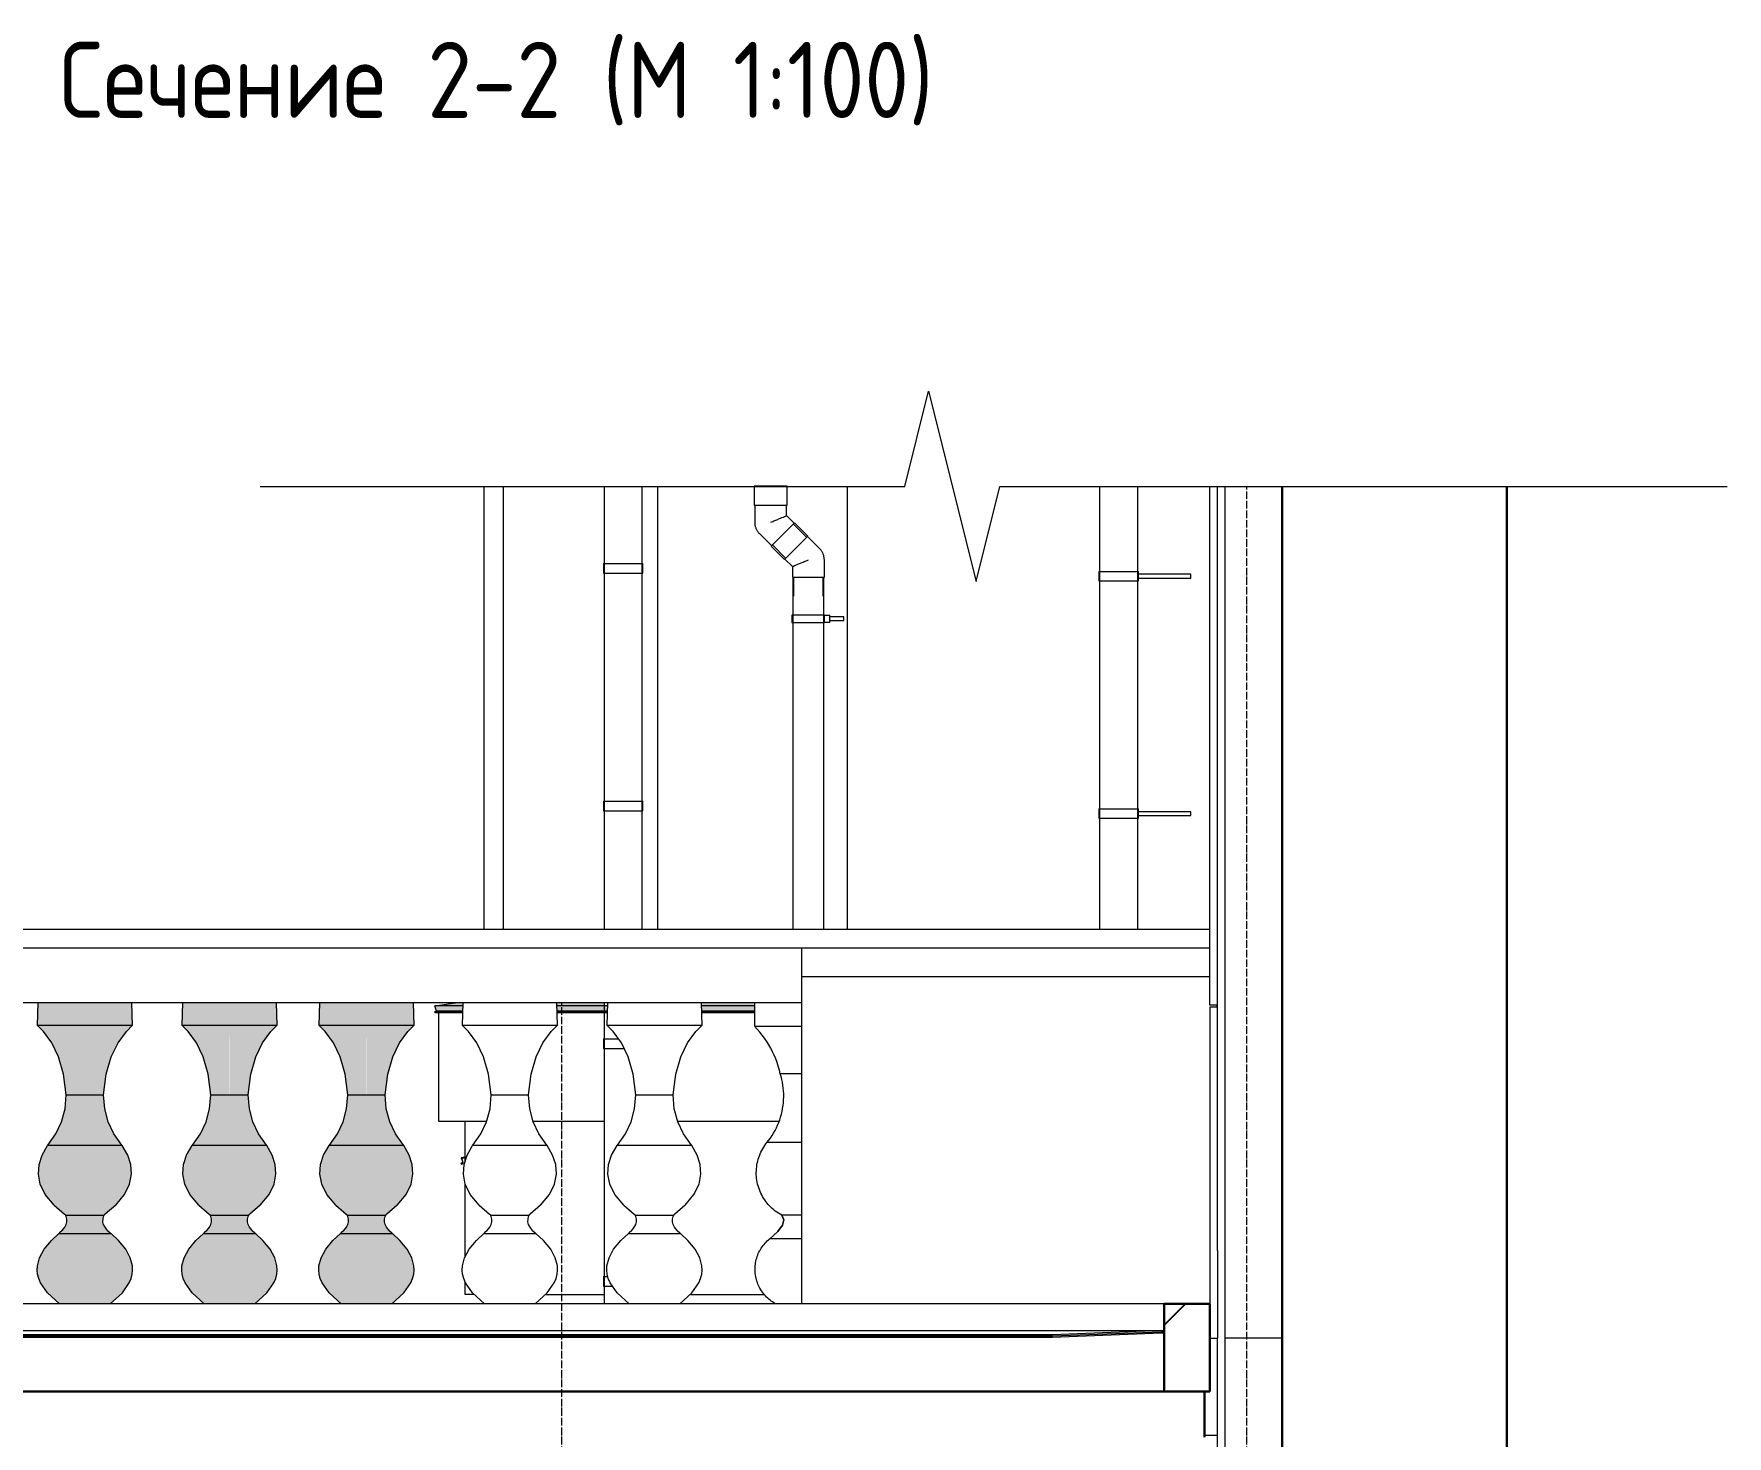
# Model space of a CAD drawing. Header units: millimetres. Extents: x 504091 to 2165846, y 135022 to 442887.
# Drawn here: x 1057729 to 1062179, y 319474 to 323159 of the extents above; entities that cross this region are included whole.
import ezdxf

# ---------------------------------------------------------------- set-up
doc = ezdxf.new("R2010")
doc.units = ezdxf.units.MM
doc.linetypes.add('ADSK_Линия сетки', pattern=[25, 20, -2.5, 0, -2.5])
doc.linetypes.add('осеваяX2', pattern=[4, 2.5, -0.5, 0.5, -0.5])
for name, color, linetype, lineweight in [('+АР_Вспомогательная', 7, 'Continuous', 9), ('Аннотация', 7, 'Continuous', 9), ('Крыша', 7, 'Continuous', 9), ('Обобщенные модели', 7, 'Continuous', 18), ('Ограждение', 7, 'Continuous', 18), ('Оси', 165, 'осеваяX2', 13), ('Перекрытие', 7, 'Continuous', 18), ('Стены внутренние', 7, 'Continuous', 18), ('Стены наружные', 7, 'Continuous', 18), ('Стены несущие', 7, 'Continuous', 30), ('Стены отделка', 7, 'Continuous', 30), ('Стены штриховка', 7, 'Continuous', 18)]:
    doc.layers.add(name, color=color, linetype=linetype, lineweight=lineweight)
doc.layers.add('Штриховка', color=252, linetype='Continuous')
doc.styles.add('GOST Common_6', font='GOST_Common.ttf', dxfattribs={"width": 0.9, "height": 200})

# ---------------------------------------------------------------- blocks, each defined once
blk = doc.blocks.new('Баляина_12 - Баляина_1-1040782-Разрез 2-2')
at = {"layer": 'Ограждение'}
for p, q in [((-264.8, 4780.9), (-266.7, 4722.4)), ((-16.5, 4722.4), (-18.3, 4780.9)), ((-266.7, 4722.4), (-141.6, 4722.4)), ((-141.6, 4722.4), (-16.5, 4722.4)), ((-190.3, 4539.1), (-141.6, 4539.1)), ((-141.6, 4539.1), (-92.8, 4539.1)), ((-239.1, 4407.3), (-141.6, 4407.3)), ((-141.6, 4407.3), (-44.1, 4407.3)), ((-192.2, 4223.1), (-141.6, 4223.1)), ((-141.6, 4223.1), (-91, 4223.1)), ((-210.2, 4174.7), (-141.6, 4174.7)), ((-141.6, 4174.7), (-72.9, 4174.7))]:
    blk.add_line(p, q, dxfattribs=at)
at = {"layer": 'Ограждение', "flags": 128}
for points in [[(-190.3, 4539.1), (-197.7, 4593.8), (-210.8, 4638.9), (-228.6, 4675.9), (-250.5, 4706.1), (-266.7, 4722.4)], [(-92.8, 4539.1), (-85.4, 4593.8), (-72.3, 4638.9), (-54.5, 4675.9), (-32.6, 4706.1), (-16.5, 4722.4)], [(-239.1, 4407.3), (-217.7, 4437), (-202.8, 4468.8), (-193.7, 4503), (-190.3, 4539.1)], [(-44.1, 4407.3), (-65.5, 4437), (-80.4, 4468.8), (-89.4, 4503), (-92.8, 4539.1)], [(-222.5, 4249.5), (-245.5, 4277.8), (-258.7, 4305), (-263.8, 4331.1), (-262, 4356.1), (-254.1, 4381), (-239.6, 4406.5), (-239.1, 4407.3)], [(-60.7, 4249.5), (-37.7, 4277.8), (-24.4, 4305), (-19.4, 4331.1), (-21.1, 4356.1), (-29.1, 4381), (-43.5, 4406.5), (-44.1, 4407.3)], [(-222.5, 4249.5), (-195, 4225.7), (-193.4, 4224.5), (-192.7, 4223.8), (-192.3, 4223.4), (-192.2, 4223.1)], [(-60.7, 4249.5), (-88.2, 4225.7), (-89.7, 4224.5), (-90.5, 4223.8), (-90.8, 4223.4), (-91, 4223.1)], [(-201.4, 4182.9), (-208.4, 4176.4), (-210.2, 4174.7)], [(-201.4, 4182.9), (-194.5, 4191.4), (-190.8, 4198.9), (-189.2, 4205.9), (-189.2, 4212.8), (-190.9, 4219.8), (-192.2, 4223.1)], [(-81.7, 4182.9), (-88.6, 4191.4), (-92.3, 4198.9), (-94, 4205.9), (-93.9, 4212.8), (-92.3, 4219.8), (-91, 4223.1)], [(-81.7, 4182.9), (-74.8, 4176.4), (-72.9, 4174.7)], [(-208.4, 3990), (-240, 4018.7), (-258.2, 4045.1), (-262.9, 4056.7), (-265.8, 4067.9), (-266.9, 4078.9), (-266.4, 4089.7), (-260.8, 4111.3), (-248.8, 4133.4), (-229.6, 4156.7), (-210.2, 4174.7)], [(-74.8, 3990), (-43.2, 4018.7), (-25, 4045.1), (-20.2, 4056.7), (-17.3, 4067.9), (-16.2, 4078.9), (-16.7, 4089.7), (-22.4, 4111.3), (-34.3, 4133.4), (-53.6, 4156.7), (-72.9, 4174.7)]]:
    blk.add_lwpolyline(points, dxfattribs=at)
blk = doc.blocks.new('Баляина_13 - Баляина_1-1040801-Разрез 2-2')
at = {"layer": 'Ограждение'}
for p, q in [((115.2, 4780.9), (113.3, 4722.4)), ((363.5, 4722.4), (361.7, 4780.9)), ((113.3, 4722.4), (238.4, 4722.4)), ((238.4, 4722.4), (363.5, 4722.4)), ((189.7, 4539.1), (238.4, 4539.1)), ((238.4, 4539.1), (287.2, 4539.1)), ((140.9, 4407.3), (238.4, 4407.3)), ((238.4, 4407.3), (335.9, 4407.3)), ((187.8, 4223.1), (238.4, 4223.1)), ((238.4, 4223.1), (289, 4223.1)), ((169.8, 4174.7), (238.4, 4174.7)), ((238.4, 4174.7), (307.1, 4174.7))]:
    blk.add_line(p, q, dxfattribs=at)
at = {"layer": 'Ограждение', "flags": 128}
for points in [[(189.7, 4539.1), (182.3, 4593.8), (169.2, 4638.9), (151.4, 4675.9), (129.5, 4706.1), (113.3, 4722.4)], [(287.2, 4539.1), (294.6, 4593.8), (307.7, 4638.9), (325.5, 4675.9), (347.4, 4706.1), (363.5, 4722.4)], [(140.9, 4407.3), (162.3, 4437), (177.2, 4468.8), (186.3, 4503), (189.7, 4539.1)], [(335.9, 4407.3), (314.5, 4437), (299.6, 4468.8), (290.6, 4503), (287.2, 4539.1)], [(157.5, 4249.5), (134.5, 4277.8), (121.3, 4305), (116.2, 4331.1), (118, 4356.1), (125.9, 4381), (140.4, 4406.5), (140.9, 4407.3)], [(319.3, 4249.5), (342.3, 4277.8), (355.6, 4305), (360.6, 4331.1), (358.9, 4356.1), (350.9, 4381), (336.5, 4406.5), (335.9, 4407.3)], [(157.5, 4249.5), (185, 4225.7), (186.6, 4224.5), (187.3, 4223.8), (187.7, 4223.4), (187.8, 4223.1)], [(319.3, 4249.5), (291.8, 4225.7), (290.3, 4224.5), (289.5, 4223.8), (289.2, 4223.4), (289, 4223.1)], [(178.6, 4182.9), (171.6, 4176.4), (169.8, 4174.7)], [(178.6, 4182.9), (185.5, 4191.4), (189.2, 4198.9), (190.8, 4205.9), (190.8, 4212.8), (189.1, 4219.8), (187.8, 4223.1)], [(298.3, 4182.9), (291.4, 4191.4), (287.7, 4198.9), (286, 4205.9), (286.1, 4212.8), (287.7, 4219.8), (289, 4223.1)], [(298.3, 4182.9), (305.2, 4176.4), (307.1, 4174.7)], [(171.6, 3990), (140, 4018.7), (121.8, 4045.1), (117.1, 4056.7), (114.2, 4067.9), (113.1, 4078.9), (113.6, 4089.7), (119.2, 4111.3), (131.2, 4133.4), (150.4, 4156.7), (169.8, 4174.7)], [(305.2, 3990), (336.8, 4018.7), (355, 4045.1), (359.8, 4056.7), (362.7, 4067.9), (363.8, 4078.9), (363.3, 4089.7), (357.6, 4111.3), (345.7, 4133.4), (326.4, 4156.7), (307.1, 4174.7)]]:
    blk.add_lwpolyline(points, dxfattribs=at)
blk = doc.blocks.new('Балясина_1_10 - Балясина_1_2-1040828-Разрез 2-2')
at = {"layer": 'Ограждение'}
for p, q in [((500.9, 4780.9), (500.9, 4720.1)), ((500.9, 4720.1), (624.7, 4720.1)), ((624.7, 4594.5), (569.1, 4594.5)), ((624.7, 4413.7), (533.7, 4413.7)), ((624.7, 4223.1), (572.9, 4223.1)), ((624.7, 4161.4), (541.8, 4161.4))]:
    blk.add_line(p, q, dxfattribs=at)
at = {"layer": 'Ограждение', "flags": 128}
for points in [[(569.1, 4594.5), (566.7, 4604.6), (563.9, 4614.5), (560.7, 4624.2), (557.1, 4633.9), (553.1, 4643.4), (548.8, 4652.7), (544, 4661.9), (539, 4670.8), (533.5, 4679.6), (527.7, 4688.1), (521.6, 4696.4), (515.2, 4704.4), (508.4, 4712.2), (501.3, 4719.6), (500.9, 4720.1)], [(533.7, 4413.7), (538.5, 4419.7), (543.1, 4425.9), (547.4, 4432.3), (551.4, 4438.9), (555.2, 4445.6), (558.7, 4452.5), (561.9, 4459.4), (564.9, 4466.6), (567.5, 4473.8), (569.9, 4481.1), (572, 4488.5), (573.7, 4496), (575.2, 4503.6), (576.4, 4511.2), (577.2, 4518.9), (577.8, 4526.5), (578, 4534.2), (578, 4541.9), (577.6, 4549.6), (576.9, 4557.3), (576, 4564.9), (574.7, 4572.5), (573.1, 4580.1), (571.2, 4587.5), (569.1, 4594.5)], [(572.9, 4223.1), (568.4, 4225.6), (564.1, 4228.3), (559.9, 4231.1), (555.8, 4234.1), (551.9, 4237.2), (548, 4240.5), (544.3, 4244), (540.8, 4247.6), (537.4, 4251.4), (534.1, 4255.2), (531, 4259.2), (528.1, 4263.4), (525.3, 4267.6), (522.7, 4271.9), (520.3, 4276.4), (518, 4280.9), (516, 4285.6), (514.1, 4290.3), (512.4, 4295), (510.9, 4299.9), (509.6, 4304.8), (508.5, 4309.7), (507.6, 4314.7), (506.9, 4319.7), (506.4, 4324.8), (506.1, 4329.8), (506.1, 4334.9), (506.2, 4339.9), (506.5, 4345), (507, 4350), (507.7, 4355.1), (508.6, 4360), (509.7, 4365), (511, 4369.9), (512.5, 4374.7), (514.2, 4379.5), (516.1, 4384.2), (518.2, 4388.8), (520.4, 4393.3), (522.9, 4397.8), (525.5, 4402.1), (528.3, 4406.4), (531.2, 4410.5), (533.7, 4413.7)], [(541.8, 4161.4), (562.9, 4180.3), (575.2, 4196.9), (578.5, 4211.2), (572.9, 4223.1)], [(572.9, 4223.1), (578.5, 4211.2), (575.2, 4196.9), (562.9, 4180.3), (541.8, 4161.4)], [(557.4, 3990), (555.9, 3990.8), (552.3, 3992.9), (548.9, 3995), (545.5, 3997.4), (542.2, 3999.8), (539, 4002.4), (535.9, 4005.2), (533, 4008), (530.1, 4011), (527.4, 4014), (524.8, 4017.2), (522.3, 4020.5), (519.9, 4023.9), (517.7, 4027.3), (515.7, 4030.9), (513.7, 4034.5), (512, 4038.2), (510.3, 4042), (508.9, 4045.8), (507.5, 4049.7), (506.4, 4053.7), (505.4, 4057.6), (504.5, 4061.7), (503.8, 4065.7), (503.3, 4069.8), (503, 4073.9), (502.8, 4078), (502.7, 4082.1), (502.9, 4086.2), (503.2, 4090.3), (503.6, 4094.4), (504.2, 4098.5), (505, 4102.5), (506, 4106.5), (507.1, 4110.5), (508.4, 4114.4), (509.8, 4118.2), (511.3, 4122), (513.1, 4125.8), (514.9, 4129.4), (517, 4133), (519.1, 4136.5), (521.4, 4139.9), (523.8, 4143.2), (526.4, 4146.4), (529.1, 4149.5), (531.9, 4152.5), (534.8, 4155.4), (537.9, 4158.2), (541, 4160.8), (541.8, 4161.4)]]:
    blk.add_lwpolyline(points, dxfattribs=at)
blk = doc.blocks.new('Ограждение - Ограждение-2756656-Разрез 2-2')
at = {"layer": 'Ограждение', "true_color": 0x373f43}
h = blk.add_hatch(color=149, dxfattribs=at)
h.paths.add_polyline_path([(-338.5, 4773.1), (-265.1, 4773.1), (-264.8, 4780.9), (-284.8, 4780.9), (-337.2, 4773.3)])
h.paths.add_polyline_path([(-15.6, 4773.1), (112.8, 4773.8), (107.8, 4775.5), (106.1, 4777.4), (106.1, 4780.9), (-18.3, 4780.9), (-18.1, 4773.1), (-16.5, 4773.1)])
h.paths.add_polyline_path([(500.9, 4773.1), (500.9, 4780.9), (361.7, 4780.9), (361.9, 4773.1), (425.3, 4773.1)])
h = blk.add_hatch(color=149, dxfattribs=at)
h.paths.add_polyline_path([(94.6, 4759.2), (113.3, 4759.5), (114.9, 4770), (114.9, 4773.1), (-18.1, 4773.1), (-17.7, 4759.2), (-15.6, 4759.2)])
h.paths.add_polyline_path([(-334.5, 4759.2), (-265.5, 4759.2), (-265.1, 4773.1), (-338.3, 4772.3), (-337.2, 4768.6)])
h.paths.add_polyline_path([(500.9, 4759.2), (500.9, 4773.1), (361.9, 4773.1), (362.3, 4759.2), (425.3, 4759.2)])
h = blk.add_hatch(color=149, dxfattribs=at)
h.paths.add_polyline_path([(94.6, 4757.7), (114.5, 4758.6), (111.3, 4759.2), (-17.7, 4759.2), (-16.5, 4757.7), (-15.6, 4757.7)])
h.paths.add_polyline_path([(500.9, 4757.7), (500.9, 4759.2), (362.3, 4759.2), (363.5, 4757.7), (425.3, 4757.7)])
h.paths.add_polyline_path([(-338.5, 4757.7), (-265.5, 4757.7), (-265.5, 4759.2), (-337.4, 4758.2), (-338.7, 4757.7)])
h = blk.add_hatch(color=149, dxfattribs=at)
h.paths.add_polyline_path([(106.1, 4754.5), (114.4, 4754.5), (113.3, 4757.7), (-17.6, 4757.7), (-16.5, 4754.5), (94.6, 4754.5)])
h.paths.add_polyline_path([(500.9, 4754.5), (500.9, 4757.7), (362.4, 4757.7), (363.5, 4754.5), (425.3, 4754.5)])
h.paths.add_polyline_path([(-337.5, 4754.5), (-265.6, 4754.5), (-266.7, 4757.7), (-338.5, 4757.1)])
at = {"layer": 'Ограждение'}
for p, q in [((-338.5, 4773.1), (-284.8, 4780.9)), ((-334.5, 4759.2), (-338.5, 4773.1)), ((-265.1, 4773.1), (-338.5, 4773.1)), ((114.9, 4773.1), (-18.1, 4773.1)), ((500.9, 4773.1), (361.9, 4773.1)), ((-338.7, 4757.7), (-334.5, 4759.2)), ((-337.5, 4754.5), (-338.7, 4757.7)), ((-265.5, 4757.7), (-338.7, 4757.7)), ((-265.6, 4754.5), (-337.5, 4754.5)), ((-265.5, 4759.2), (-334.5, 4759.2)), ((113.3, 4759.2), (-17.7, 4759.2)), ((114.5, 4757.7), (-17.6, 4757.7)), ((114.4, 4754.5), (-17.5, 4754.5)), ((500.9, 4759.2), (362.3, 4759.2)), ((500.9, 4757.7), (362.4, 4757.7)), ((500.9, 4754.5), (362.5, 4754.5))]:
    blk.add_line(p, q, dxfattribs=at)
blk = doc.blocks.new('Ограждение - Ограждение-4653709-Разрез 2-2')
at = {"layer": 'Ограждение', "true_color": 0x373f43}
blk.add_hatch(color=149, dxfattribs=at).paths.add_polyline_path([(-263.9, 4360.8), (-268.1, 4373.2), (-269.2, 4373.2), (-265.1, 4361.4)])
at = {"layer": 'Ограждение'}
for p, q in [((-258.9, 4375.8), (-269.4, 4373.9)), ((-269.4, 4373.9), (-265.1, 4361.4)), ((-269.4, 4359.9), (-265.1, 4361.4)), ((-265.1, 4361.4), (-269.4, 4359.9)), ((-263.9, 4360.8), (-268.2, 4359.3)), ((-268.2, 4359.3), (-263.9, 4360.8)), ((-268.1, 4373.2), (-258.9, 4374.8)), ((-263.9, 4360.8), (-268.1, 4373.2)), ((-268.4, 4357.1), (-269.4, 4359.9)), ((-269.4, 4359.9), (-268.4, 4357.1)), ((-265.6, 4358.1), (-268.4, 4357.1)), ((-268.4, 4357.1), (-265.6, 4358.1)), ((-268.2, 4359.3), (-267.8, 4358.3)), ((-267.8, 4358.3), (-268.2, 4359.3)), ((-267.8, 4358.3), (-265.9, 4359)), ((-265.9, 4359), (-267.8, 4358.3)), ((-265.9, 4359), (-265.6, 4358.1)), ((-265.6, 4358.1), (-265.9, 4359))]:
    blk.add_line(p, q, dxfattribs=at)
blk = doc.blocks.new('TN_ПВС 125-82_Водосточная труба - TN_ПВС 125-82_Водосточная труба-7278533-Разрез 2-2')
at = {"layer": 'Обобщенные модели'}
for p, q in [((601.7, 5900), (601.7, 4975)), ((683.9, 4975), (683.9, 5900))]:
    blk.add_line(p, q, dxfattribs=at)
blk = doc.blocks.new('_ Хомут универсальный - _ Хомут универсальный-2851609-Разрез 2-2')
at = {"layer": 'Обобщенные модели'}
for p, q in [((599.6, 5800), (599.6, 5781)), ((685, 5800), (599.7, 5800)), ((685, 5800), (699.6, 5800)), ((685, 5781), (685, 5800)), ((699.6, 5781), (699.6, 5800)), ((736.1, 5795.5), (699.6, 5795.5)), ((699.6, 5785.5), (736.1, 5785.5)), ((736.1, 5790.5), (736.1, 5795.5)), ((736.1, 5785.5), (736.1, 5790.5)), ((599.7, 5781), (685, 5781)), ((699.6, 5781), (685, 5781))]:
    blk.add_line(p, q, dxfattribs=at)
blk = doc.blocks.new('_ Колено трубы 135 - _ Колено трубы 135-2851610-Разрез 2-2')
at = {"layer": 'Обобщенные модели'}
for p, q in [((606.3, 6042.9), (544.9, 5981.5)), ((580.3, 5946.1), (641.6, 6007.5)), ((641.6, 6007.5), (606.3, 6042.9)), ((544.9, 5981.5), (580.3, 5946.1)), ((672.5, 5974.7), (640.6, 6006.5)), ((581.2, 5947.1), (600.8, 5927.6)), ((600.8, 5927.6), (600.8, 5900)), ((684.8, 5900), (684.8, 5945)), ((600.8, 5900), (642.8, 5900)), ((604, 5900), (604, 5849.7)), ((642.8, 5900), (684.8, 5900)), ((681.6, 5849.7), (681.6, 5900))]:
    blk.add_line(p, q, dxfattribs=at)
at = {"layer": 'Обобщенные модели', "flags": 128}
blk.add_lwpolyline([(684.8, 5945), (684.7, 5946.7), (684.6, 5948.4), (684.5, 5950), (684.2, 5951.7), (683.9, 5953.3), (683.6, 5955), (683.1, 5956.6), (682.6, 5958.2), (682.1, 5959.8), (681.4, 5961.4), (680.8, 5962.9), (680, 5964.4), (679.2, 5965.9), (678.3, 5967.3), (677.4, 5968.7), (676.5, 5970.1), (675.4, 5971.4), (674.3, 5972.7), (673.2, 5973.9), (672.5, 5974.7)], dxfattribs=at)
at = {"layer": 'Обобщенные модели'}
blk.add_open_spline([(600.8, 5927.6), (600.8, 5927.6), (601.7, 5928), (606, 5929.8), (611.6, 5932.1), (617.1, 5934.4), (623.2, 5936.9), (631.8, 5940.4), (639.1, 5943.5), (642.8, 5945)], degree=3, knots=[0.5, 0.5, 0.5, 0.5, 0.5833333, 0.6666667, 0.75, 0.7916667, 0.8333333, 0.9166667, 1, 1, 1, 1], dxfattribs=at)
blk = doc.blocks.new('_ Колено трубы 135 - _ Колено трубы 135-V294-Разрез 2-2')
at = {"layer": 'Обобщенные модели'}
for p, q in [((500.4, 6139), (500.4, 6089)), ((587.2, 6139), (500.4, 6139)), ((587.2, 6089), (587.2, 6139)), ((500.4, 6089), (587.2, 6089)), ((501.8, 6089), (501.8, 6044)), ((585.8, 6061.4), (585.8, 6089)), ((605.3, 6041.9), (585.8, 6061.4)), ((514.1, 6014.3), (545.9, 5982.5)), ((638.6, 6004.1), (603, 6039.6)), ((548.2, 5984.7), (583.7, 5949.2))]:
    blk.add_line(p, q, dxfattribs=at)
at = {"layer": 'Обобщенные модели', "flags": 128}
blk.add_lwpolyline([(501.8, 6044), (501.8, 6042.3), (501.9, 6040.6), (502.1, 6039), (502.3, 6037.3), (502.6, 6035.7), (503, 6034), (503.4, 6032.4), (503.9, 6030.8), (504.5, 6029.2), (505.1, 6027.6), (505.8, 6026.1), (506.5, 6024.6), (507.3, 6023.1), (508.2, 6021.7), (509.1, 6020.3), (510.1, 6018.9), (511.1, 6017.6), (512.2, 6016.3), (513.3, 6015.1), (514.1, 6014.3)], dxfattribs=at)
at = {"layer": 'Обобщенные модели'}
blk.add_open_spline([(543.8, 6044), (547.4, 6045.5), (554.8, 6048.5), (563.3, 6052.1), (569.4, 6054.6), (574.9, 6056.9), (580.6, 6059.2), (584.8, 6061), (585.8, 6061.4), (585.8, 6061.4)], degree=3, knots=[0, 0, 0, 0, 0.0833333, 0.1666667, 0.2083333, 0.25, 0.3333333, 0.4166667, 0.5, 0.5, 0.5, 0.5], dxfattribs=at)
blk = doc.blocks.new('Баляина_9 - Баляина_1-1040725-Разрез 2-2')
at = {"layer": 'Ограждение', "true_color": 0xfbfbf4}
for points in [[(-897.5, 4722.4), (-878.4, 4722.4), (-878.4, 4780.9), (-1001.6, 4780.9), (-1003.4, 4722.4), (-917, 4722.4)], [(-878.4, 4722.4), (-753.3, 4722.4), (-755.1, 4780.9), (-878.4, 4780.9)], [(-925.9, 4539.1), (-878.4, 4539.1), (-878.4, 4722.4), (-1003.4, 4722.4), (-965, 4675.5), (-955.6, 4657.7), (-940.4, 4617.7), (-931.2, 4576.6), (-926.2, 4541.5)], [(-857.2, 4539.1), (-830.8, 4539.1), (-822.1, 4592.6), (-814.6, 4622.6), (-799.9, 4660), (-789.3, 4679.9), (-753.3, 4722.4), (-878.4, 4722.4), (-877.9, 4539.1), (-857.4, 4539.1)], [(-793.9, 4407.3), (-782.3, 4407.3), (-800.7, 4434.8), (-818.6, 4473.9), (-826.4, 4502.7), (-830.8, 4539.1), (-878.4, 4539.1), (-878.4, 4407.3), (-799.4, 4407.3)], [(-912, 4223.1), (-878.4, 4223.1), (-878.4, 4407.3), (-974.5, 4407.1), (-995.4, 4367.8), (-1000.4, 4330.4), (-995, 4304.9), (-984.4, 4282.1), (-977.1, 4270.8), (-968.8, 4260.5), (-937.2, 4230), (-927.7, 4223.1), (-914.7, 4223.1)], [(-862.2, 4223.1), (-829, 4223.1), (-816.9, 4232.1), (-785.4, 4263), (-771.8, 4283), (-765.1, 4296.7), (-760.1, 4308.6), (-756.1, 4331.5), (-761.7, 4370.5), (-782.3, 4407.3), (-878.4, 4407.3), (-878.4, 4223.1), (-866.5, 4223.1)], [(-898.6, 4174.7), (-878.4, 4174.7), (-878.4, 4223.1), (-927.7, 4223.1), (-925.9, 4211.9), (-926.8, 4201), (-928.8, 4195.9), (-934.5, 4187.3), (-944.4, 4177), (-947, 4174.7), (-900.9, 4174.7)], [(-842.8, 4174.7), (-809.7, 4174.7), (-822.4, 4187.4), (-827.9, 4195.7), (-829.3, 4199.7), (-830.9, 4210), (-830.6, 4215.1), (-829, 4223.1), (-878.4, 4223.1), (-878.4, 4174.7), (-852, 4174.7)], [(-940.1, 3990), (-878.4, 3990), (-878.4, 4174.7), (-947, 4174.7), (-977.9, 4142.6), (-987, 4129.9), (-995.4, 4114.9), (-999, 4105.5), (-1003.6, 4084), (-1000.7, 4061.7), (-992.7, 4041.3), (-981.2, 4024.9), (-965.2, 4007), (-945.2, 3990), (-940.3, 3990)], [(-831, 3990), (-811.5, 3990), (-785.5, 4013.5), (-769.8, 4032), (-762.1, 4044.7), (-754.4, 4067.5), (-753.1, 4084.4), (-760.5, 4113.2), (-767.2, 4125.9), (-779, 4142.9), (-790.4, 4155.4), (-809.7, 4174.7), (-878.4, 4174.7), (-878.4, 3990), (-831.5, 3990)]]:
    blk.add_hatch(color=7, dxfattribs=at).paths.add_polyline_path(points)
h = blk.add_hatch(color=7, dxfattribs=at)
h.paths.add_polyline_path([(-904.8, 4407.3), (-878.4, 4407.3), (-878.4, 4539.1), (-925.9, 4539.1), (-931, 4499.3), (-939.6, 4468.6), (-960.6, 4427.5), (-974.4, 4407.3), (-911.7, 4407.3)])
h.paths.add_polyline_path([(-927.5, 4499.3), (-927.5, 4499.3), (-926.2, 4530.3)])
at = {"layer": 'Ограждение'}
for p, q in [((-1001.6, 4780.9), (-1003.4, 4722.4)), ((-753.3, 4722.4), (-755.1, 4780.9)), ((-1003.4, 4722.4), (-878.4, 4722.4)), ((-878.4, 4722.4), (-753.3, 4722.4)), ((-927.1, 4539.1), (-878.4, 4539.1)), ((-878.4, 4539.1), (-829.6, 4539.1)), ((-975.9, 4407.3), (-878.4, 4407.3)), ((-878.4, 4407.3), (-780.9, 4407.3)), ((-929, 4223.1), (-878.4, 4223.1)), ((-878.4, 4223.1), (-827.7, 4223.1)), ((-947, 4174.7), (-878.4, 4174.7)), ((-878.4, 4174.7), (-809.7, 4174.7))]:
    blk.add_line(p, q, dxfattribs=at)
at = {"layer": 'Ограждение', "flags": 128}
for points in [[(-927.1, 4539.1), (-934.5, 4593.8), (-947.6, 4638.9), (-965.4, 4675.9), (-987.3, 4706.1), (-1003.4, 4722.4)], [(-829.6, 4539.1), (-822.2, 4593.8), (-809.1, 4638.9), (-791.3, 4675.9), (-769.4, 4706.1), (-753.3, 4722.4)], [(-975.9, 4407.3), (-954.5, 4437), (-939.6, 4468.8), (-930.5, 4503), (-927.1, 4539.1)], [(-780.9, 4407.3), (-802.3, 4437), (-817.1, 4468.8), (-826.2, 4503), (-829.6, 4539.1)], [(-959.3, 4249.5), (-982.3, 4277.8), (-995.5, 4305), (-1000.6, 4331.1), (-998.8, 4356.1), (-990.9, 4381), (-976.4, 4406.5), (-975.9, 4407.3)], [(-797.4, 4249.5), (-774.4, 4277.8), (-761.2, 4305), (-756.2, 4331.1), (-757.9, 4356.1), (-765.8, 4381), (-780.3, 4406.5), (-780.9, 4407.3)], [(-959.3, 4249.5), (-931.8, 4225.7), (-930.2, 4224.5), (-929.4, 4223.8), (-929.1, 4223.4), (-929, 4223.1)], [(-797.4, 4249.5), (-824.9, 4225.7), (-826.5, 4224.5), (-827.3, 4223.8), (-827.6, 4223.4), (-827.7, 4223.1)], [(-938.2, 4182.9), (-945.1, 4176.4), (-947, 4174.7)], [(-938.2, 4182.9), (-931.3, 4191.4), (-927.6, 4198.9), (-926, 4205.9), (-926, 4212.8), (-927.6, 4219.8), (-929, 4223.1)], [(-818.5, 4182.9), (-825.4, 4191.4), (-829.1, 4198.9), (-830.8, 4205.9), (-830.7, 4212.8), (-829.1, 4219.8), (-827.7, 4223.1)], [(-818.5, 4182.9), (-811.6, 4176.4), (-809.7, 4174.7)], [(-945.2, 3990), (-976.8, 4018.7), (-994.9, 4045.1), (-999.7, 4056.7), (-1002.6, 4067.9), (-1003.7, 4078.9), (-1003.2, 4089.7), (-997.6, 4111.3), (-985.6, 4133.4), (-966.4, 4156.7), (-947, 4174.7)], [(-811.5, 3990), (-779.9, 4018.7), (-761.8, 4045.1), (-757, 4056.7), (-754.1, 4067.9), (-753, 4078.9), (-753.5, 4089.7), (-759.2, 4111.3), (-771.1, 4133.4), (-790.4, 4156.7), (-809.7, 4174.7)]]:
    blk.add_lwpolyline(points, dxfattribs=at)
blk = doc.blocks.new('Баляина_10 - Баляина_1-1040744-Разрез 2-2')
at = {"layer": 'Ограждение', "true_color": 0xfbfbf4}
for points in [[(-1297, 4722.4), (-1258.4, 4722.4), (-1258.4, 4780.9), (-1381.6, 4780.9), (-1383.4, 4722.4), (-1331.9, 4722.4)], [(-1228.2, 4722.4), (-1133.3, 4722.4), (-1135.1, 4780.9), (-1258.4, 4780.9), (-1258.4, 4722.4)], [(-1270.9, 4539.1), (-1258.4, 4539.1), (-1258.4, 4722.4), (-1383.4, 4722.4), (-1345, 4675.5), (-1335.6, 4657.7), (-1320.4, 4617.7), (-1311.2, 4576.6), (-1305.9, 4539.1), (-1277.1, 4539.1)], [(-1221.9, 4539.1), (-1210.8, 4539.1), (-1202.1, 4592.6), (-1194.6, 4622.6), (-1179.9, 4660), (-1169.3, 4679.9), (-1133.3, 4722.4), (-1258.4, 4722.4), (-1257.9, 4539.1), (-1222.5, 4539.1)], [(-1179.4, 4407.3), (-1162.3, 4407.3), (-1180.7, 4434.8), (-1198.6, 4473.9), (-1206.4, 4502.7), (-1210.8, 4539.1), (-1258.4, 4539.1), (-1258.4, 4407.3), (-1191.3, 4407.3)], [(-1289.1, 4223.1), (-1258.4, 4223.1), (-1258.4, 4407.3), (-1354.5, 4407.1), (-1375.4, 4367.8), (-1380.4, 4330.4), (-1375, 4304.9), (-1362.8, 4279.4), (-1357.1, 4270.8), (-1346.6, 4258.3), (-1317.2, 4230), (-1307.7, 4223.1), (-1294.7, 4223.1)], [(-1210.9, 4223.1), (-1207.9, 4223.9), (-1195.7, 4233.3), (-1164.7, 4264), (-1151.8, 4283), (-1145.1, 4296.7), (-1140.1, 4308.6), (-1136.1, 4331.5), (-1141.7, 4370.5), (-1162.3, 4407.3), (-1258.4, 4407.3), (-1258.4, 4223.1), (-1212.4, 4223.1)], [(-1290.6, 4174.7), (-1258.4, 4174.7), (-1258.4, 4223.1), (-1307.7, 4223.1), (-1305.9, 4211.9), (-1306.8, 4201), (-1308.8, 4195.9), (-1314.5, 4187.3), (-1324.4, 4177), (-1327, 4174.7), (-1292.3, 4174.7)], [(-1222.8, 4174.7), (-1189.7, 4174.7), (-1202.4, 4187.4), (-1207.9, 4195.7), (-1209, 4198.7), (-1210.6, 4205), (-1210.5, 4215.7), (-1209.8, 4223.1), (-1258.4, 4223.1), (-1258.4, 4174.7), (-1228.2, 4174.7)], [(-1283.7, 3990), (-1258.4, 3990), (-1258.4, 4174.7), (-1327, 4174.7), (-1357.9, 4142.6), (-1367, 4129.9), (-1375.4, 4114.9), (-1379, 4105.5), (-1383.6, 4084), (-1380.7, 4061.7), (-1372.7, 4041.3), (-1361.2, 4024.9), (-1345.2, 4007), (-1325.2, 3990), (-1284.2, 3990)], [(-1211, 3990), (-1191.5, 3990), (-1165.5, 4013.5), (-1149.8, 4032), (-1142.1, 4044.7), (-1134.4, 4067.5), (-1133.1, 4084.4), (-1140.5, 4113.2), (-1147.2, 4125.9), (-1159.2, 4143.1), (-1170.4, 4155.4), (-1189.7, 4174.7), (-1258.4, 4174.7), (-1258.4, 3990), (-1211.5, 3990)]]:
    blk.add_hatch(color=7, dxfattribs=at).paths.add_polyline_path(points)
h = blk.add_hatch(color=7, dxfattribs=at)
h.paths.add_polyline_path([(-1315.5, 4407.3), (-1258.4, 4407.3), (-1258.4, 4539.1), (-1305.9, 4539.1), (-1311, 4499.3), (-1319.6, 4468.6), (-1338.4, 4430.8), (-1354.4, 4407.3), (-1321, 4407.3)])
h.paths.add_polyline_path([(-1307.5, 4499.3), (-1307.5, 4499.3), (-1306.2, 4530.3)])
at = {"layer": 'Ограждение'}
for p, q in [((-1381.6, 4780.9), (-1383.4, 4722.4)), ((-1133.3, 4722.4), (-1135.1, 4780.9)), ((-1383.4, 4722.4), (-1258.4, 4722.4)), ((-1258.4, 4722.4), (-1133.3, 4722.4)), ((-1307.1, 4539.1), (-1258.4, 4539.1)), ((-1258.4, 4539.1), (-1209.6, 4539.1)), ((-1355.9, 4407.3), (-1258.4, 4407.3)), ((-1258.4, 4407.3), (-1160.9, 4407.3)), ((-1309, 4223.1), (-1258.4, 4223.1)), ((-1258.4, 4223.1), (-1207.7, 4223.1)), ((-1327, 4174.7), (-1258.4, 4174.7)), ((-1258.4, 4174.7), (-1189.7, 4174.7))]:
    blk.add_line(p, q, dxfattribs=at)
at = {"layer": 'Ограждение', "flags": 128}
for points in [[(-1307.1, 4539.1), (-1314.5, 4593.8), (-1327.6, 4638.9), (-1345.4, 4675.9), (-1367.3, 4706.1), (-1383.4, 4722.4)], [(-1209.6, 4539.1), (-1202.2, 4593.8), (-1189.1, 4638.9), (-1171.3, 4675.9), (-1149.4, 4706.1), (-1133.3, 4722.4)], [(-1355.9, 4407.3), (-1334.5, 4437), (-1319.6, 4468.8), (-1310.5, 4503), (-1307.1, 4539.1)], [(-1160.9, 4407.3), (-1182.3, 4437), (-1197.1, 4468.8), (-1206.2, 4503), (-1209.6, 4539.1)], [(-1339.3, 4249.5), (-1362.3, 4277.8), (-1375.5, 4305), (-1380.6, 4331.1), (-1378.8, 4356.1), (-1370.9, 4381), (-1356.4, 4406.5), (-1355.9, 4407.3)], [(-1177.4, 4249.5), (-1154.4, 4277.8), (-1141.2, 4305), (-1136.2, 4331.1), (-1137.9, 4356.1), (-1145.8, 4381), (-1160.3, 4406.5), (-1160.9, 4407.3)], [(-1339.3, 4249.5), (-1311.8, 4225.7), (-1310.2, 4224.5), (-1309.4, 4223.8), (-1309.1, 4223.4), (-1309, 4223.1)], [(-1177.4, 4249.5), (-1204.9, 4225.7), (-1206.5, 4224.5), (-1207.3, 4223.8), (-1207.6, 4223.4), (-1207.7, 4223.1)], [(-1318.2, 4182.9), (-1325.1, 4176.4), (-1327, 4174.7)], [(-1318.2, 4182.9), (-1311.3, 4191.4), (-1307.6, 4198.9), (-1306, 4205.9), (-1306, 4212.8), (-1307.6, 4219.8), (-1309, 4223.1)], [(-1198.5, 4182.9), (-1205.4, 4191.4), (-1209.1, 4198.9), (-1210.8, 4205.9), (-1210.7, 4212.8), (-1209.1, 4219.8), (-1207.7, 4223.1)], [(-1198.5, 4182.9), (-1191.6, 4176.4), (-1189.7, 4174.7)], [(-1325.2, 3990), (-1356.8, 4018.7), (-1374.9, 4045.1), (-1379.7, 4056.7), (-1382.6, 4067.9), (-1383.7, 4078.9), (-1383.2, 4089.7), (-1377.6, 4111.3), (-1365.6, 4133.4), (-1346.4, 4156.7), (-1327, 4174.7)], [(-1191.5, 3990), (-1159.9, 4018.7), (-1141.8, 4045.1), (-1137, 4056.7), (-1134.1, 4067.9), (-1133, 4078.9), (-1133.5, 4089.7), (-1139.2, 4111.3), (-1151.1, 4133.4), (-1170.4, 4156.7), (-1189.7, 4174.7)]]:
    blk.add_lwpolyline(points, dxfattribs=at)
blk = doc.blocks.new('Баляина_11 - Баляина_1-1040763-Разрез 2-2')
at = {"layer": 'Ограждение', "true_color": 0xfbfbf4}
for points in [[(-557, 4722.4), (-518.4, 4722.4), (-518.4, 4780.9), (-641.6, 4780.9), (-643.4, 4722.4), (-566.8, 4722.4)], [(-444.8, 4722.4), (-393.3, 4722.4), (-395.1, 4780.9), (-518.4, 4780.9), (-518.4, 4722.4), (-456.6, 4722.4)], [(-528.9, 4539.1), (-518.4, 4539.1), (-518.4, 4722.4), (-643.4, 4722.4), (-605, 4675.5), (-595.6, 4657.7), (-580.4, 4617.7), (-571.2, 4576.6), (-565.9, 4539.1), (-529.8, 4539.1)], [(-497.2, 4539.1), (-470.8, 4539.1), (-462.1, 4592.6), (-454.6, 4622.6), (-439.9, 4660), (-429.3, 4679.9), (-393.3, 4722.4), (-518.4, 4722.4), (-517.9, 4539.1), (-497.4, 4539.1)], [(-451.3, 4407.3), (-422.3, 4407.3), (-440.7, 4434.8), (-458.6, 4473.9), (-466.4, 4502.7), (-470.8, 4539.1), (-518.4, 4539.1), (-518.4, 4407.3), (-455.7, 4407.3)], [(-549.1, 4223.1), (-518.4, 4223.1), (-518.4, 4407.3), (-614.5, 4407.1), (-635.4, 4367.8), (-640.4, 4330.4), (-635, 4304.9), (-622.8, 4279.4), (-617.1, 4270.8), (-606.6, 4258.3), (-577.2, 4230), (-566.8, 4223.1), (-554.7, 4223.1)], [(-518.4, 4223.1), (-469, 4223.1), (-455.7, 4233.3), (-424.7, 4264), (-411.8, 4283), (-405.1, 4296.7), (-400.1, 4308.6), (-396.1, 4331.5), (-401.7, 4370.5), (-422.3, 4407.3), (-518.4, 4407.3), (-518.4, 4226.2)], [(-577.9, 4174.7), (-518.4, 4174.7), (-518.4, 4223.1), (-567.7, 4223.1), (-565.9, 4211.9), (-566.9, 4200.7), (-568.8, 4195.9), (-574.5, 4187.3), (-584.4, 4177), (-586.1, 4174.7), (-581.8, 4174.7)], [(-455.7, 4174.7), (-450.2, 4175.1), (-462.4, 4187.4), (-467.9, 4195.7), (-469.3, 4199.7), (-470.9, 4210), (-470.6, 4215.1), (-469, 4223.1), (-518.4, 4223.1), (-518.4, 4174.7), (-456.6, 4174.7)], [(-544.8, 3990), (-518.4, 3990), (-518.4, 4174.7), (-587, 4174.7), (-617.9, 4142.6), (-627, 4129.9), (-635.4, 4114.9), (-639, 4105.5), (-643.6, 4084), (-640.7, 4061.7), (-632.7, 4041.3), (-621.2, 4024.9), (-605.2, 4007), (-585.2, 3990), (-556.4, 3990)], [(-456.4, 3990), (-451.5, 3990), (-425.5, 4013.5), (-409.8, 4032), (-402.1, 4044.7), (-394.4, 4067.5), (-393.1, 4084.4), (-400.5, 4113.2), (-407.2, 4125.9), (-419, 4142.9), (-430.4, 4155.4), (-449.7, 4174.7), (-518.4, 4174.7), (-518.4, 3990), (-456.6, 3990)]]:
    blk.add_hatch(color=7, dxfattribs=at).paths.add_polyline_path(points)
h = blk.add_hatch(color=7, dxfattribs=at)
h.paths.add_polyline_path([(-566.8, 4407.3), (-518.4, 4407.3), (-518.4, 4539.1), (-565.9, 4539.1), (-571, 4499.3), (-579.6, 4468.6), (-600.6, 4427.5), (-614.4, 4407.3), (-571.5, 4407.3)])
h.paths.add_polyline_path([(-567.5, 4499.3), (-567.5, 4499.3), (-566.8, 4516.5)])
at = {"layer": 'Ограждение'}
for p, q in [((-641.6, 4780.9), (-643.4, 4722.4)), ((-393.3, 4722.4), (-395.1, 4780.9)), ((-643.4, 4722.4), (-518.4, 4722.4)), ((-518.4, 4722.4), (-393.3, 4722.4)), ((-567.1, 4539.1), (-518.4, 4539.1)), ((-518.4, 4539.1), (-469.6, 4539.1)), ((-615.9, 4407.3), (-518.4, 4407.3)), ((-518.4, 4407.3), (-420.9, 4407.3)), ((-569, 4223.1), (-518.4, 4223.1)), ((-518.4, 4223.1), (-467.7, 4223.1)), ((-587, 4174.7), (-518.4, 4174.7)), ((-518.4, 4174.7), (-449.7, 4174.7))]:
    blk.add_line(p, q, dxfattribs=at)
at = {"layer": 'Ограждение', "flags": 128}
for points in [[(-567.1, 4539.1), (-574.5, 4593.8), (-587.6, 4638.9), (-605.4, 4675.9), (-627.3, 4706.1), (-643.4, 4722.4)], [(-469.6, 4539.1), (-462.2, 4593.8), (-449.1, 4638.9), (-431.3, 4675.9), (-409.4, 4706.1), (-393.3, 4722.4)], [(-615.9, 4407.3), (-594.5, 4437), (-579.6, 4468.8), (-570.5, 4503), (-567.1, 4539.1)], [(-420.9, 4407.3), (-442.3, 4437), (-457.1, 4468.8), (-466.2, 4503), (-469.6, 4539.1)], [(-599.3, 4249.5), (-622.3, 4277.8), (-635.5, 4305), (-640.6, 4331.1), (-638.8, 4356.1), (-630.9, 4381), (-616.4, 4406.5), (-615.9, 4407.3)], [(-437.4, 4249.5), (-414.4, 4277.8), (-401.2, 4305), (-396.2, 4331.1), (-397.9, 4356.1), (-405.8, 4381), (-420.3, 4406.5), (-420.9, 4407.3)], [(-599.3, 4249.5), (-571.8, 4225.7), (-570.2, 4224.5), (-569.4, 4223.8), (-569.1, 4223.4), (-569, 4223.1)], [(-437.4, 4249.5), (-464.9, 4225.7), (-466.5, 4224.5), (-467.3, 4223.8), (-467.6, 4223.4), (-467.7, 4223.1)], [(-578.2, 4182.9), (-585.1, 4176.4), (-587, 4174.7)], [(-578.2, 4182.9), (-571.3, 4191.4), (-567.6, 4198.9), (-566, 4205.9), (-566, 4212.8), (-567.6, 4219.8), (-569, 4223.1)], [(-458.5, 4182.9), (-465.4, 4191.4), (-469.1, 4198.9), (-470.8, 4205.9), (-470.7, 4212.8), (-469.1, 4219.8), (-467.7, 4223.1)], [(-458.5, 4182.9), (-451.6, 4176.4), (-449.7, 4174.7)], [(-585.2, 3990), (-616.8, 4018.7), (-634.9, 4045.1), (-639.7, 4056.7), (-642.6, 4067.9), (-643.7, 4078.9), (-643.2, 4089.7), (-637.6, 4111.3), (-625.6, 4133.4), (-606.4, 4156.7), (-587, 4174.7)], [(-451.5, 3990), (-419.9, 4018.7), (-401.8, 4045.1), (-397, 4056.7), (-394.1, 4067.9), (-393, 4078.9), (-393.5, 4089.7), (-399.2, 4111.3), (-411.1, 4133.4), (-430.4, 4156.7), (-449.7, 4174.7)]]:
    blk.add_lwpolyline(points, dxfattribs=at)

msp = doc.modelspace()

# ---------------------------------------------------------------- hatches: boundary and pattern name
at = {"layer": 'Крыша'}
for points in [[(1058982.5929, 319736.4361), (1060428.586, 319737.2985), (1060699.7263, 319747.3755), (1060699.7263, 319751.5755), (1060690.9507, 319751.5449), (1060406.0001, 319740.637), (1057119.6497, 319740.8491), (1057075.9412, 319751.5755), (1057075.9412, 319747.2509), (1057121.7379, 319736.4361), (1058932.5929, 319736.4361)], [(1057554.6447, 319733.4355), (1060428.586, 319734.2963), (1060699.7263, 319744.3755), (1060699.7263, 319747.3755), (1060690.9507, 319747.3418), (1060406.0567, 319736.4361), (1057119.6497, 319736.5245), (1057075.9412, 319747.2509), (1057075.9412, 319744.1619), (1057121.7379, 319733.4355), (1057542.917, 319733.4355)]]:
    msp.add_hatch(color=256, dxfattribs=at).paths.add_polyline_path(points)
at = {"layer": 'Штриховка'}
h = msp.add_hatch(dxfattribs=at)
h.set_pattern_fill('FP_18', color=252, style=0, pattern_type=2)
h.set_pattern_definition([(45, (1068208.4, 324131.58), (-235.732, 235.732), []), (45, (1068365.55, 324131.58), (-235.732, 235.732), [])])
h.paths.add_polyline_path([(1060806.3907, 319591.5755), (1060819.7263, 319591.5755), (1060819.7263, 319821.5755), (1060699.7263, 319821.5755), (1060699.7263, 319591.5755), (1060804.9223, 319591.5755)])

# ---------------------------------------------------------------- linework, layer by layer
at = {"layer": '+АР_Вспомогательная', "color": 7, "linetype": 'Continuous', "ltscale": 50}
msp.add_lwpolyline([(1058324.1123, 321969.8366), (1060017.803, 321969.8366), (1060080.303, 322219.8366), (1060205.303, 321719.8366), (1060267.803, 321969.8366), (1062178.6932, 321969.8366)], dxfattribs=at)
at = {"layer": 'Крыша'}
for p, q in [((1057075.9412, 319751.5755), (1060699.7263, 319751.5755)), ((1060691.7506, 319751.5755), (1060406.0001, 319740.637)), ((1060406.0001, 319740.637), (1057120.5139, 319740.637))]:
    msp.add_line(p, q, dxfattribs=at)
at = {"layer": 'Крыша', "lineweight": 18}
for p, q in [((1060406.0972, 319733.4355), (1057119.6497, 319733.4355)), ((1060406.0567, 319736.4361), (1057120.0097, 319736.4361)), ((1060691.831, 319747.3755), (1060406.0567, 319736.4361)), ((1060691.8884, 319744.3755), (1060406.0972, 319733.4355)), ((1060699.7263, 319747.3755), (1060691.831, 319747.3755)), ((1060699.7263, 319744.3755), (1060691.8884, 319744.3755))]:
    msp.add_line(p, q, dxfattribs=at)
at = {"layer": 'Обобщенные модели'}
for p, q in [((1059227.5929, 321969.8366), (1059227.5929, 320806.5755)), ((1059327.5929, 320806.5755), (1059327.5929, 321969.8366)), ((1060529.7263, 321969.8366), (1060529.7263, 320806.5755)), ((1060629.7263, 320806.5755), (1060629.7263, 321969.8366)), ((1059225.5929, 321767.0074), (1059225.5929, 321742.0074)), ((1059225.5929, 321767.0074), (1059277.5929, 321767.0074)), ((1059277.5929, 321767.0074), (1059329.5929, 321767.0074)), ((1059329.5929, 321742.0074), (1059329.5929, 321767.0074)), ((1059225.5929, 321742.0074), (1059277.5929, 321742.0074)), ((1059277.5929, 321742.0074), (1059329.5929, 321742.0074)), ((1060527.7263, 321746.3676), (1060527.7263, 321721.3676)), ((1060527.7263, 321746.3676), (1060631.7263, 321746.3676)), ((1060527.7263, 321721.3676), (1060631.7263, 321721.3676)), ((1060769.7263, 321738.8676), (1060629.7263, 321738.8676)), ((1060629.7263, 321728.8676), (1060769.7263, 321728.8676)), ((1060631.7263, 321721.3676), (1060631.7263, 321746.3676)), ((1060769.7263, 321733.8676), (1060769.7263, 321738.8676)), ((1060769.7263, 321728.8676), (1060769.7263, 321733.8676)), ((1059225.5929, 321142.4658), (1059225.5929, 321117.4658)), ((1059225.5929, 321142.4658), (1059277.5929, 321142.4658)), ((1059277.5929, 321142.4658), (1059329.5929, 321142.4658)), ((1059329.5929, 321117.4658), (1059329.5929, 321142.4658)), ((1059225.5929, 321117.4658), (1059277.5929, 321117.4658)), ((1059277.5929, 321117.4658), (1059329.5929, 321117.4658)), ((1060527.7263, 321122.5556), (1060527.7263, 321097.5556)), ((1060527.7263, 321122.5556), (1060631.7263, 321122.5556)), ((1060527.7263, 321097.5556), (1060631.7263, 321097.5556)), ((1060769.7263, 321115.0556), (1060629.7263, 321115.0556)), ((1060629.7263, 321105.0556), (1060769.7263, 321105.0556)), ((1060631.7263, 321097.5556), (1060631.7263, 321122.5556)), ((1060769.7263, 321110.0556), (1060769.7263, 321115.0556)), ((1060769.7263, 321105.0556), (1060769.7263, 321110.0556)), ((1059227.5929, 320612.457), (1059227.5929, 319821.5755)), ((1059225.5929, 320517.9243), (1059225.5929, 320492.9243)), ((1059225.5929, 320517.9243), (1059265.1266, 320517.9243)), ((1059225.5929, 320492.9243), (1059277.5929, 320492.9243)), ((1059277.5929, 320492.9243), (1059280.8434, 320492.9243)), ((1059225.5929, 319893.3827), (1059225.5929, 319868.3827)), ((1059225.5929, 319893.3827), (1059236.9377, 319893.3827)), ((1059225.5929, 319868.3827), (1059247.6429, 319868.3827))]:
    msp.add_line(p, q, dxfattribs=at)
at = {"layer": 'Оси', "linetype": 'ADSK_Линия сетки'}
for p, q in [((1060916.4947, 313327.5052), (1060916.4947, 321969.8366)), ((1059116.4947, 313327.5052), (1059116.4947, 320612.457))]:
    msp.add_line(p, q, dxfattribs=at)
at = {"layer": 'Перекрытие'}
for p, q in [((1056935.9412, 320806.5755), (1060819.7263, 320806.5755)), ((1057632.0225, 320757.457), (1059746.2026, 320757.457)), ((1060819.7263, 320756.5755), (1057634.4808, 320756.5755)), ((1059746.2026, 320757.457), (1059746.2026, 320681.1911)), ((1059746.2026, 320612.457), (1057632.0225, 320612.457))]:
    msp.add_line(p, q, dxfattribs=at)
at = {"layer": 'Перекрытие', "lineweight": 30}
for p, q in [((1060699.7263, 319591.5755), (1056555.9412, 319591.5755)), ((1060804.9223, 319471.5755), (1060804.9223, 319591.5755))]:
    msp.add_line(p, q, dxfattribs=at)
at = {"layer": 'Стены внутренние'}
msp.add_line((1060699.7263, 319821.5755), (1057075.9412, 319821.5755), dxfattribs=at)
at = {"layer": 'Стены наружные'}
for p, q in [((1058912.5929, 320806.5755), (1058912.5929, 321969.8366)), ((1058962.5929, 321969.8366), (1058962.5929, 320806.5755)), ((1059367.5728, 321969.8366), (1059367.5728, 320806.5755)), ((1059867.5728, 320806.5755), (1059867.5728, 321969.8366)), ((1060819.7263, 320606.5755), (1060819.7263, 321969.8366)), ((1060839.7263, 320806.5755), (1060838.7263, 320806.5755)), ((1060819.7263, 320681.1911), (1059746.2026, 320681.1911)), ((1059746.2026, 320681.1911), (1059746.2026, 319821.5755)), ((1060839.7263, 320606.5755), (1060819.7263, 320606.5755)), ((1060838.7263, 320601.5755), (1060838.7263, 320606.5755)), ((1058792.5929, 320586.0993), (1058792.5929, 320301.5755)), ((1058792.5929, 320301.5755), (1058919.06, 320301.5755)), ((1058862.5929, 320197.2183), (1058862.5929, 320301.5755)), ((1059040.8081, 320301.5755), (1059227.5929, 320301.5755)), ((1059420.8081, 320301.5755), (1059686.2017, 320301.5755)), ((1058862.5929, 319945.8646), (1058862.5929, 320138.1082)), ((1058862.5929, 319846.5755), (1058862.5929, 319879.257)), ((1058885.3902, 319846.5755), (1058862.5929, 319846.5755)), ((1059074.1682, 319846.5755), (1059227.5929, 319846.5755)), ((1059454.1682, 319846.5755), (1059649.6765, 319846.5755)), ((1060804.9223, 319476.5682), (1060839.7263, 319476.5682))]:
    msp.add_line(p, q, dxfattribs=at)
at = {"layer": 'Стены несущие'}
for p, q in [((1061009.7263, 315821.5755), (1061009.7263, 321969.8366)), ((1061599.7263, 321969.8366), (1061599.7263, 315771.5755)), ((1060699.7263, 319821.5755), (1060699.7263, 319591.5755)), ((1060819.7263, 319821.5755), (1060699.7263, 319821.5755)), ((1060819.7263, 319591.5755), (1060819.7263, 319821.5755)), ((1060699.7263, 319591.5755), (1060819.7263, 319591.5755))]:
    msp.add_line(p, q, dxfattribs=at)
at = {"layer": 'Стены отделка', "lineweight": 9}
for p, q in [((1060839.7263, 319961.5755), (1060839.7263, 321969.8366)), ((1060859.7263, 315831.5755), (1060859.7263, 321969.8366)), ((1060838.7263, 320806.5755), (1060838.7263, 319961.5755)), ((1060819.7263, 320601.5755), (1060819.7263, 319821.5755)), ((1060839.7263, 320601.5755), (1060819.7263, 320601.5755)), ((1060838.7263, 319961.5755), (1060839.7263, 319961.5755)), ((1060819.7263, 319731.5755), (1060839.7263, 319731.5755)), ((1060839.7263, 319151.5755), (1060839.7263, 319731.5755)), ((1061009.7263, 319731.5755), (1060859.7263, 319731.5755))]:
    msp.add_line(p, q, dxfattribs=at)
at = {"layer": 'Стены штриховка'}
msp.add_line((1060839.7263, 319961.5755), (1060839.7263, 319731.5755), dxfattribs=at)

# ---------------------------------------------------------------- block references
at = {"layer": 'Обобщенные модели'}
for name in ['_ Колено трубы 135 - _ Колено трубы 135-V294-Разрез 2-2', '_ Колено трубы 135 - _ Колено трубы 135-2851610-Разрез 2-2', 'TN_ПВС 125-82_Водосточная труба - TN_ПВС 125-82_Водосточная труба-7278533-Разрез 2-2', '_ Хомут универсальный - _ Хомут универсальный-2851609-Разрез 2-2']:
    msp.add_blockref(name, (1059121.4947, 315831.5755), dxfattribs=at)
at = {"layer": 'Ограждение'}
for name in ['Баляина_10 - Баляина_1-1040744-Разрез 2-2', 'Баляина_9 - Баляина_1-1040725-Разрез 2-2', 'Баляина_11 - Баляина_1-1040763-Разрез 2-2', 'Ограждение - Ограждение-2756656-Разрез 2-2', 'Баляина_12 - Баляина_1-1040782-Разрез 2-2', 'Баляина_13 - Баляина_1-1040801-Разрез 2-2', 'Балясина_1_10 - Балясина_1_2-1040828-Разрез 2-2', 'Ограждение - Ограждение-4653709-Разрез 2-2']:
    msp.add_blockref(name, (1059121.4947, 315831.5755), dxfattribs=at)

# ---------------------------------------------------------------- texts
at = {"layer": 'Аннотация', "lineweight": 9, "insert": (1057796.6666, 323138.0651), "char_height": 200, "attachment_point": 1, "line_spacing_factor": 1.022766, "style": 'GOST Common_6'}
msp.add_mtext_dynamic_manual_height_columns('Сечение 2-2 (М 1:100)', width=26195.080764, gutter_width=2500, heights=[5988.9934], dxfattribs=at)

doc.saveas('drawing.dxf')
